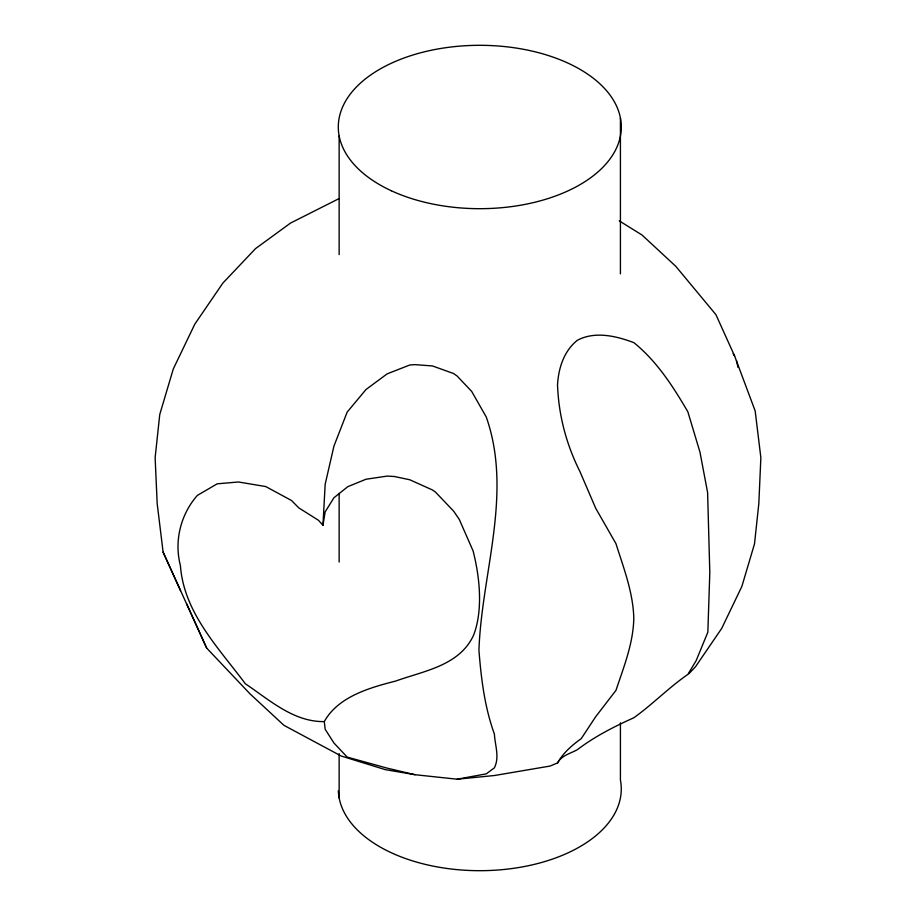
<?xml version="1.0" encoding="UTF-8"?>
<svg xmlns="http://www.w3.org/2000/svg" width="916" height="916" viewBox="0 0 916 916"><rect width="100%" height="100%" fill="white"/><g stroke="black" fill="none" stroke-linecap="round" stroke-linejoin="round"><path stroke-width="1.37" d="M415.028 774.707L387.113 768.123L347.164 757.085L333.928 742.99L325.169 729.262L324.287 721.602C293.532 722.048 269.453 699.927 245.431 683.828L245.144 683.508C218.409 647.646 183.773 612.609 180.406 565.515C173.971 541.07 180.715 514.277 197.352 495.419L217.184 483.831L238.458 481.988L265.732 486.556L291.506 500.491L298.811 507.888L318.447 520.277L322.959 525.257L325.169 484.255L333.928 446.138L347.164 412.108L365.988 389.529L387.113 373.877L409.784 364.992L415.028 364.637L432.455 365.953L453.58 373.522L457.153 376.064L471.717 391.464L486.259 417.009C512.994 493.289 481.702 572.775 478.931 650.177C481.152 678.55 484.633 707.186 494.388 734.014C494.972 745.349 499.781 756.971 494.388 767.837L486.259 773.86L457.153 779.207L415.028 774.707L385.235 769.623L341.187 756.021L283.96 725.346L249.931 693.778L206.661 648.059L163.117 552.165L157.174 503.537L155.136 457.645L159.75 414.501L173.284 368.976L194.81 324.15L222.863 283.101L255.53 248.614L290.578 223.046L339.069 198.589M322.959 525.257L325.169 511.849L333.928 497.766L347.84 486.648L365.988 479.251L387.113 476.091L394.292 476.492L409.784 479.766L432.455 489.968L435.524 492.144L453.58 511.094L459.248 519.338L473.08 550.882A134.595 66.902 66.1 0 1 473.309 635.83C458.927 665.875 423.799 670.913 395.735 681.046C369.629 687.721 338.153 696.595 324.287 721.602M557.638 762.856C561.084 755.757 570.668 753.387 577.332 749.712C594.587 736.533 614.109 726.651 633.849 717.755C652.501 704.427 668.829 687.538 687.847 674.428L696.16 660.631L707.85 632.177L709.808 572.511L707.61 492.556L699.973 452.138L687.847 411.788C673.134 386.575 656.783 361.122 633.849 342.641C616.147 335.954 594.908 330.928 577.332 340.294C563.615 351.275 558.256 368.862 557.489 385.854L557.638 387.102C558.932 416.448 566.683 445.119 579.851 471.374L595.663 508.174L615.964 543.669C623.636 568.023 633.174 592.526 633.803 618.369C633.277 643.364 623.785 666.974 615.964 690.366L595.663 716.759L581.225 738.651C571.973 745.223 563.145 752.929 557.638 762.856L550.115 766.051L494.571 775.497L457.153 779.207M688.901 673.718L695.496 666.756L721.728 628.365L741.857 586.458L754.509 543.875L758.826 503.537L760.864 457.645L755.162 410.906L734.655 356.084L715.911 314.635L675.802 266.338L642.002 234.988L619.227 220.859M733.143 353.771L734.655 356.084M163.117 552.165L180.509 590.614M186.578 603.667L206.661 648.059M736.487 360.583L737.987 367.362M620.418 118.038L620.418 273.884M620.418 722.85L620.418 780.043A141.499 81.696 0 0 1 489.167 870.509A141.499 81.696 0 0 1 338.325 790.863M339.138 135.957L339.138 254.637M339.138 493.415L339.138 562.046M339.138 753.639L339.138 797.962M391.304 190.746A141.499 81.696 0 0 0 619.651 139.358A141.499 81.696 0 0 0 428.39 50.884A141.499 81.696 0 0 0 391.304 190.746"/></g></svg>
